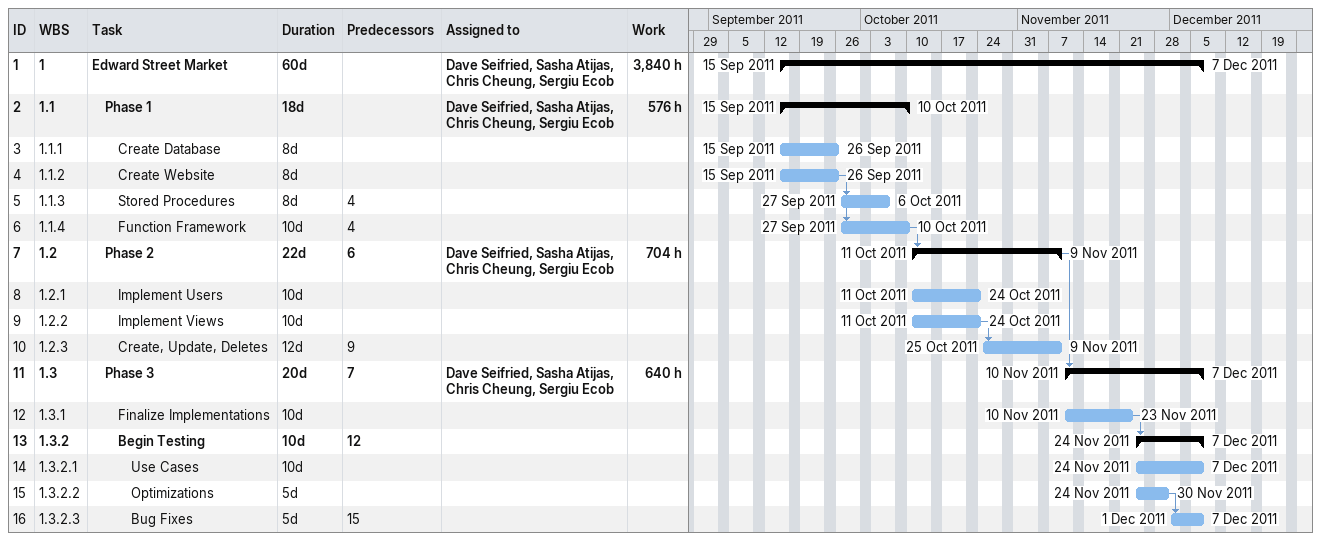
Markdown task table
| ID | WBS | Task | Duration | Start | Finish | Predecessors | Resources | Work (h) |
|---|---|---|---|---|---|---|---|---|
| 1 | 1 | **Edward Street Market** | 60d | 2011-09-15 | 2011-12-07 |  | Dave Seifried, Sasha Atijas, Chris Cheung, Sergiu Ecob | 3840 |
| 2 | 1.1 | **Phase 1** | 18d | 2011-09-15 | 2011-10-10 |  | Dave Seifried, Sasha Atijas, Chris Cheung, Sergiu Ecob | 576 |
| 3 | 1.1.1 | Create Database | 8d | 2011-09-15 | 2011-09-26 |  |  |  |
| 4 | 1.1.2 | Create Website | 8d | 2011-09-15 | 2011-09-26 |  |  |  |
| 5 | 1.1.3 | Stored Procedures | 8d | 2011-09-27 | 2011-10-06 | 4 |  |  |
| 6 | 1.1.4 | Function Framework | 10d | 2011-09-27 | 2011-10-10 | 4 |  |  |
| 7 | 1.2 | **Phase 2** | 22d | 2011-10-11 | 2011-11-09 | 6 | Dave Seifried, Sasha Atijas, Chris Cheung, Sergiu Ecob | 704 |
| 8 | 1.2.1 | Implement Users | 10d | 2011-10-11 | 2011-10-24 |  |  |  |
| 9 | 1.2.2 | Implement Views | 10d | 2011-10-11 | 2011-10-24 |  |  |  |
| 10 | 1.2.3 | Create, Update, Deletes | 12d | 2011-10-25 | 2011-11-09 | 9 |  |  |
| 11 | 1.3 | **Phase 3** | 20d | 2011-11-10 | 2011-12-07 | 7 | Dave Seifried, Sasha Atijas, Chris Cheung, Sergiu Ecob | 640 |
| 12 | 1.3.1 | Finalize Implementations | 10d | 2011-11-10 | 2011-11-23 |  |  |  |
| 13 | 1.3.2 | **Begin Testing** | 10d | 2011-11-24 | 2011-12-07 | 12 |  |  |
| 14 | 1.3.2.1 | Use Cases | 10d | 2011-11-24 | 2011-12-07 |  |  |  |
| 15 | 1.3.2.2 | Optimizations | 5d | 2011-11-24 | 2011-11-30 |  |  |  |
| 16 | 1.3.2.3 | Bug Fixes | 5d | 2011-12-01 | 2011-12-07 | 15 |  |  |
